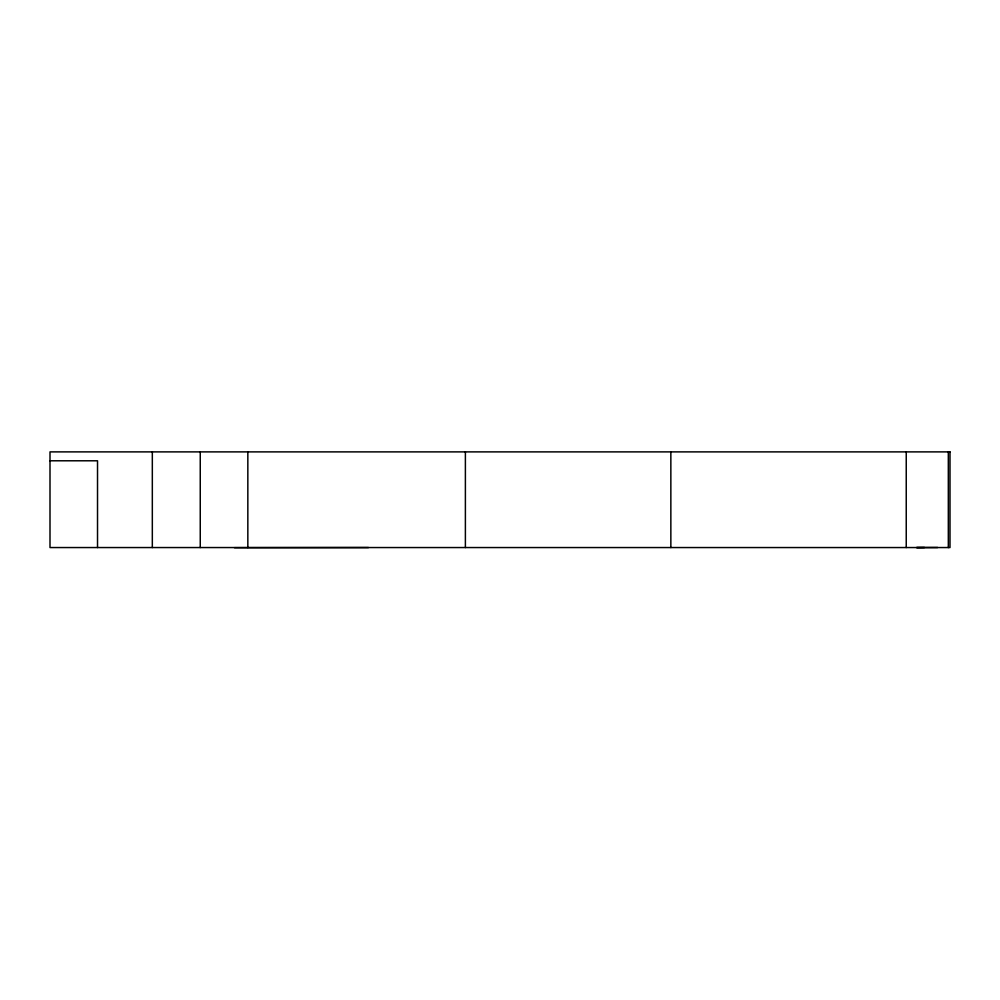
<?xml version="1.0" encoding="UTF-8"?>
<svg xmlns="http://www.w3.org/2000/svg" width="1000" height="1000" viewBox="0 0 1000 1000"><rect width="100%" height="100%" fill="white"/><g stroke="black" fill="none" stroke-linecap="round" stroke-linejoin="round"><path stroke-width="1.5" d="M916.975 547.55L924.475 547.5M916.338 547.55L937.663 547.5M50 460.788L97.525 460.788L97.525 547.55M234.45 547.688L368.475 547.55M948.325 451.887L948.325 547.6M906.237 451.887L906.237 547.55M670.85 451.887L670.85 547.55M465.387 451.887L465.387 547.55M247.838 451.887L247.838 547.55M200.25 451.887L200.25 547.55M152.325 451.887L152.325 547.55M950 451.887L50 451.887L50 547.55L950 547.55L950 451.887"/></g></svg>
